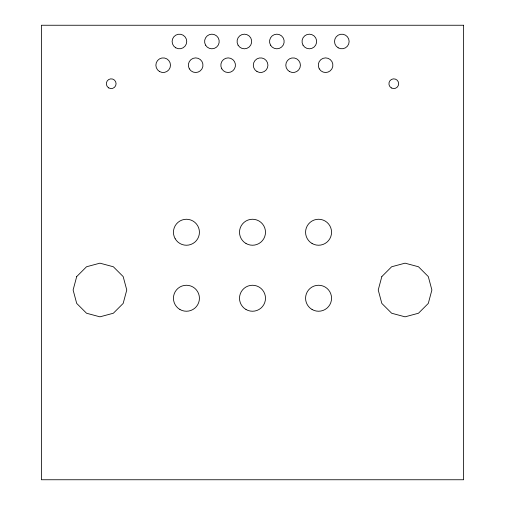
<?xml version="1.0" encoding="UTF-8"?>
<svg xmlns="http://www.w3.org/2000/svg" width="505" height="505" viewBox="0 0 505 505"><rect width="100%" height="100%" fill="white"/><g stroke="black" fill="none" stroke-linecap="round" stroke-linejoin="round"><path stroke-width="0.76" d="M76.703 276.582L73.111 289.996L76.703 303.41L86.525 313.233L99.939 316.831L113.354 313.233L123.176 303.41L126.768 289.996L123.176 276.582L113.354 266.766L99.939 263.168L86.525 266.766L76.703 276.582M381.824 276.582L378.232 289.996L381.824 303.41L391.646 313.233L405.06 316.831L418.475 313.233L428.297 303.41L431.889 289.996L428.297 276.582L418.475 266.766L405.06 263.168L391.646 266.766L381.824 276.582M463.622 25.25L41.378 25.25L41.378 479.75L463.622 479.75L463.622 25.25M246.004 243.498A12.991 12.991 0 0 0 265.491 232.25A12.991 12.991 0 0 0 246.004 220.994A12.991 12.991 0 0 0 246.004 243.498M108.771 87.933A4.873 4.873 0 0 0 116.081 83.716A4.873 4.873 0 0 0 108.771 79.493A4.873 4.873 0 0 0 108.771 87.933M175.765 47.817A7.31 7.31 0 0 0 186.73 41.492A7.31 7.31 0 0 0 175.765 35.161A7.31 7.31 0 0 0 175.765 47.817M159.523 71.527A7.31 7.31 0 0 0 170.488 65.202A7.31 7.31 0 0 0 159.523 58.87A7.31 7.31 0 0 0 159.523 71.527M175.184 238.745A12.991 12.991 0 0 0 197.689 238.745A12.991 12.991 0 0 0 186.433 219.258A12.991 12.991 0 0 0 175.184 238.745M179.938 309.502A12.991 12.991 0 0 0 199.424 298.247A12.991 12.991 0 0 0 179.938 286.998A12.991 12.991 0 0 0 179.938 309.502M312.071 243.498A12.991 12.991 0 0 0 331.558 232.25A12.991 12.991 0 0 0 312.071 220.994A12.991 12.991 0 0 0 312.071 243.498M391.356 87.933A4.873 4.873 0 0 0 398.66 83.716A4.873 4.873 0 0 0 391.356 79.493A4.873 4.873 0 0 0 391.356 87.933M312.071 309.502A12.991 12.991 0 0 0 331.558 298.247A12.991 12.991 0 0 0 312.071 286.998A12.991 12.991 0 0 0 312.071 309.502M246.004 309.502A12.991 12.991 0 0 0 265.491 298.247A12.991 12.991 0 0 0 246.004 286.998A12.991 12.991 0 0 0 246.004 309.502M319.255 68.857A7.31 7.31 0 0 0 331.911 68.857A7.31 7.31 0 0 0 325.58 57.892A7.31 7.31 0 0 0 319.255 68.857M303.013 45.147A7.31 7.31 0 0 0 315.669 45.147A7.31 7.31 0 0 0 309.344 34.182A7.31 7.31 0 0 0 303.013 45.147M289.447 71.527A7.31 7.31 0 0 0 300.412 65.202A7.31 7.31 0 0 0 289.447 58.87A7.31 7.31 0 0 0 289.447 71.527M270.529 45.147A7.31 7.31 0 0 0 283.191 45.147A7.31 7.31 0 0 0 276.86 34.182A7.31 7.31 0 0 0 270.529 45.147M338.167 47.817A7.31 7.31 0 0 0 349.132 41.492A7.31 7.31 0 0 0 338.167 35.161A7.31 7.31 0 0 0 338.167 47.817M256.963 71.527A7.31 7.31 0 0 0 267.928 65.202A7.31 7.31 0 0 0 256.963 58.87A7.31 7.31 0 0 0 256.963 71.527M238.051 45.147A7.31 7.31 0 0 0 250.707 45.147A7.31 7.31 0 0 0 244.382 34.182A7.31 7.31 0 0 0 238.051 45.147M221.809 68.857A7.31 7.31 0 0 0 234.471 68.857A7.31 7.31 0 0 0 228.14 57.892A7.31 7.31 0 0 0 221.809 68.857M205.573 45.147A7.31 7.31 0 0 0 218.229 45.147A7.31 7.31 0 0 0 211.898 34.182A7.31 7.31 0 0 0 205.573 45.147M189.331 68.857A7.31 7.31 0 0 0 201.987 68.857A7.31 7.31 0 0 0 195.656 57.892A7.31 7.31 0 0 0 189.331 68.857"/></g></svg>
